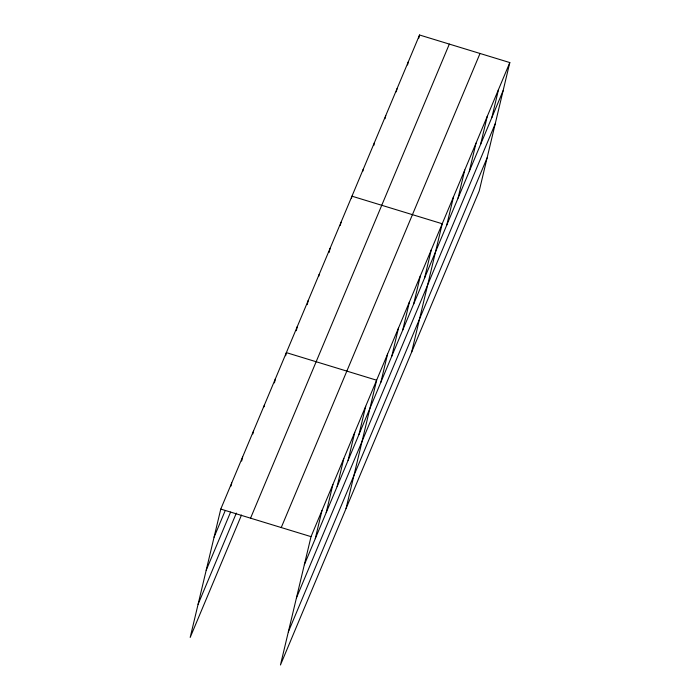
<?xml version="1.0" encoding="UTF-8"?>
<svg xmlns="http://www.w3.org/2000/svg" width="700" height="700" viewBox="0 0 700 700"><rect width="100%" height="100%" fill="white"/><g stroke="black" fill="none" stroke-linecap="round" stroke-linejoin="round"><path stroke-width="1.05" d="M509.81 62.571L311.027 536.646L280.455 665L479.229 190.925L509.81 62.571L419.545 35L220.771 509.075L190.19 637.429L241.491 515.077M230.956 486.124L231.7 483M241.64 461.09L242.638 456.925M252.822 433.974L253.566 430.85M264.005 406.866L264.504 404.784M274.444 382.874L275.433 378.709M285.626 355.757L286.37 352.634L376.626 380.205L346.045 508.559M296.31 330.724L297.299 326.559M307.239 304.649L308.236 300.484M318.666 276.491L319.165 274.409M329.105 252.499L330.094 248.334M340.287 225.382L341.031 222.259M351.47 198.266L351.96 196.184L442.225 223.755L411.644 352.109M362.731 171.404L363.23 169.321M373.748 145.582L374.491 142.459M385.009 118.72L385.752 115.596M396.279 91.849L397.023 88.725M407.54 64.986L408.284 61.863M418.801 38.124L419.545 35M315.262 538.685L321.965 510.571M326.2 512.61L332.894 484.496M337.129 486.535L343.831 458.43M348.066 460.46L354.76 432.355M358.995 434.385L365.697 406.28M380.861 382.244L387.564 354.13M391.799 356.169L398.493 328.055M402.727 330.094L409.421 301.98M413.665 304.019L420.359 275.905M424.594 277.944L431.287 249.83M446.793 225.006L453.486 196.893M458.054 198.144L464.756 170.03M469.315 171.273L476.017 143.168M480.585 144.41L487.279 116.296M491.846 117.547L498.549 89.434M214.069 537.189L225.006 511.114M206.194 570.264L230.58 512.102M198.074 604.345L236.338 513.091M250.556 518.175L449.33 44.1M281.243 527.546L480.025 53.471M304.334 564.76L503.108 90.685M296.45 597.835L495.233 123.76M288.33 631.916L487.113 157.841M220.771 509.075L311.027 536.646"/></g></svg>
